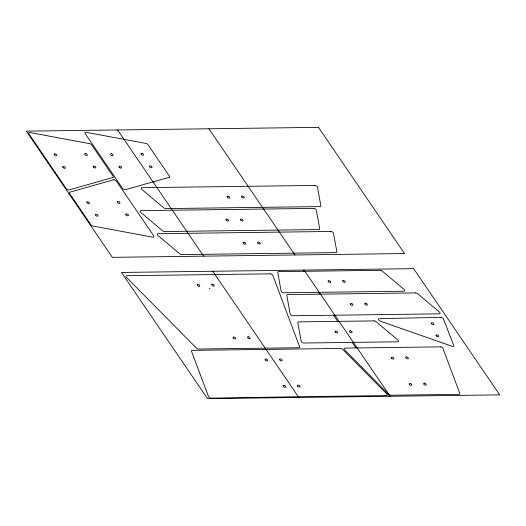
<?xml version="1.0" encoding="UTF-8"?>
<svg xmlns="http://www.w3.org/2000/svg" width="526" height="526" viewBox="0 0 526 526"><rect width="100%" height="100%" fill="white"/><g stroke="black" fill="none" stroke-linecap="round" stroke-linejoin="round"><path stroke-width="0.79" d="M209.512 288.787L209.913 288.077M208.907 128.778L294.961 254.972M304.081 270.081L390.134 396.275M388.07 393.954L389.654 396.282M303.272 270.094L303.989 271.146M318.486 292.522L319.433 293.916M352.315 342.643L355.655 347.541M333.576 315.409L337.409 321.024M117.607 129.961L203.654 256.155M212.774 271.265L298.827 397.459M436.12 335.621L436.067 335.437A1.453 0.782 29.4 0 1 436.928 334.878L437.264 334.95A1.453 0.782 29.4 0 1 438.625 336.009L438.704 336.259A1.453 0.782 29.4 0 1 437.842 336.818L437.507 336.745A1.453 0.782 29.4 0 1 436.139 335.687M95.364 214.726L95.384 214.878A1.94 1.039 29.4 0 0 95.535 215.213L95.66 215.384A1.94 1.039 29.4 0 0 96.008 215.706L96.212 215.844A1.94 1.039 29.4 0 0 96.666 216.061L96.889 216.133A1.94 1.039 29.4 0 0 97.323 216.199L97.507 216.186A1.94 1.039 29.4 0 0 97.81 216.068L97.908 215.976A1.94 1.039 29.4 0 0 97.994 215.713L97.974 215.561A1.94 1.039 29.4 0 0 97.823 215.226L97.698 215.055A1.94 1.039 29.4 0 0 97.349 214.733L97.146 214.595A1.94 1.039 29.4 0 0 96.692 214.371L96.468 214.299A1.94 1.039 29.4 0 0 96.034 214.24L95.85 214.253A1.94 1.039 29.4 0 0 95.548 214.371L95.449 214.463A1.94 1.039 29.4 0 0 95.364 214.726M125.819 214.358L125.832 214.509A1.94 1.039 29.4 0 0 125.99 214.845L126.115 215.016A1.94 1.039 29.4 0 0 126.464 215.338L126.667 215.476A1.94 1.039 29.4 0 0 127.121 215.699L127.345 215.765A1.94 1.039 29.4 0 0 127.779 215.831L127.963 215.818A1.94 1.039 29.4 0 0 128.265 215.699L128.364 215.607A1.94 1.039 29.4 0 0 128.449 215.344L128.429 215.193A1.94 1.039 29.4 0 0 128.278 214.858L128.153 214.687A1.94 1.039 29.4 0 0 127.805 214.365L127.601 214.227A1.94 1.039 29.4 0 0 127.147 214.003L126.924 213.931A1.94 1.039 29.4 0 0 126.49 213.872L126.299 213.885A1.94 1.039 29.4 0 0 126.003 214.003L125.905 214.095A1.94 1.039 29.4 0 0 125.819 214.358M86.882 202.043L86.869 202.109A1.94 1.039 29.4 0 0 86.869 202.411L86.935 202.576A1.94 1.039 29.4 0 0 87.165 202.918L87.329 203.075A1.94 1.039 29.4 0 0 87.73 203.371L87.947 203.49A1.94 1.039 29.4 0 0 88.407 203.654L88.624 203.694A1.94 1.039 29.4 0 0 89.019 203.694L89.177 203.647A1.94 1.039 29.4 0 0 89.407 203.47L89.459 203.352A1.94 1.039 29.4 0 0 89.459 203.049L89.394 202.885A1.94 1.039 29.4 0 0 89.164 202.543L88.999 202.385A1.94 1.039 29.4 0 0 88.598 202.089L88.381 201.971A1.94 1.039 29.4 0 0 87.921 201.806L87.704 201.767A1.94 1.039 29.4 0 0 87.309 201.767L87.152 201.813A1.94 1.039 29.4 0 0 86.921 201.991L86.882 202.043M117.337 201.675L117.324 201.741A1.94 1.039 29.4 0 0 117.324 202.043L117.383 202.208A1.94 1.039 29.4 0 0 117.62 202.549L117.778 202.707A1.94 1.039 29.4 0 0 118.179 203.003L118.396 203.121A1.94 1.039 29.4 0 0 118.856 203.286L119.073 203.332A1.94 1.039 29.4 0 0 119.474 203.325L119.632 203.279A1.94 1.039 29.4 0 0 119.856 203.102L119.915 202.983A1.94 1.039 29.4 0 0 119.908 202.681L119.849 202.523A1.94 1.039 29.4 0 0 119.612 202.175L119.455 202.017A1.94 1.039 29.4 0 0 119.054 201.721L118.837 201.603A1.94 1.039 29.4 0 0 118.376 201.438L118.159 201.399A1.94 1.039 29.4 0 0 117.765 201.405L117.607 201.445A1.94 1.039 29.4 0 0 117.377 201.622L117.337 201.675M112.82 177.532L69.07 189.912A1.94 1.039 29.4 0 1 66.296 188.67L28.91 133.841A1.94 1.039 29.4 0 1 29.949 132.545L89.729 143.664A1.94 1.039 29.4 0 1 91.728 144.92L113.09 176.243A1.94 1.039 29.4 0 1 112.82 177.532M113.583 179.793L69.833 192.174A1.94 1.039 29.4 0 0 69.563 193.463L90.926 224.793A1.94 1.039 29.4 0 0 92.924 226.048L152.698 237.16A1.94 1.039 29.4 0 0 153.743 235.865L116.358 181.043A1.94 1.039 29.4 0 0 113.583 179.793M169.096 177.308L125.339 189.695A1.94 1.039 29.4 0 1 122.565 188.446L85.186 133.624A1.94 1.039 29.4 0 1 86.225 132.328L145.998 143.44A1.94 1.039 29.4 0 1 148.003 144.696L169.365 176.026A1.94 1.039 29.4 0 1 169.096 177.308M440.808 317.336L379.305 318.684A1.94 1.039 29.4 0 0 378.523 319.696A1.94 1.039 29.4 0 0 380.265 321.156L452.084 346.272A1.94 1.039 29.4 0 0 453.728 345.411L443.418 318.953A1.94 1.039 29.4 0 0 440.808 317.336M298.334 396.735L211.156 398.149A3.741 2.005 29.4 0 1 209.427 397.386A1.94 1.039 29.4 0 1 208.395 396.256L191.549 351.368A1.94 1.039 29.4 0 1 192.352 350.369L340.618 348.449A1.94 1.039 29.4 0 1 342.761 349.409L386.794 393.928A1.94 1.039 29.4 0 1 386.446 395.598L298.334 396.735M318.48 127.358L26.3 131.145L112.354 257.339L404.527 253.552L318.48 127.358M314.857 185.441L142.132 187.683A1.94 1.039 29.4 0 0 141.987 189.538L163.744 207.823A1.94 1.039 29.4 0 0 165.683 208.598L319.992 206.593A1.94 1.039 29.4 0 0 320.847 205.784L317.507 187.263A1.94 1.039 29.4 0 0 314.857 185.441M313.693 208.401L140.968 210.637A1.94 1.039 29.4 0 0 140.823 212.491L162.58 230.776A1.94 1.039 29.4 0 0 164.52 231.552L318.828 229.553A1.94 1.039 29.4 0 0 319.683 228.738L316.343 210.216A1.94 1.039 29.4 0 0 313.693 208.401M330.867 231.453L158.142 233.689A1.94 1.039 29.4 0 0 157.997 235.543L179.754 253.828A1.94 1.039 29.4 0 0 181.687 254.604L336.002 252.605A1.94 1.039 29.4 0 0 336.857 251.79L333.517 233.268A1.94 1.039 29.4 0 0 330.867 231.453M413.646 268.661L121.473 272.448L207.52 398.642L499.7 394.855L413.646 268.661M380.324 270.318L278.602 271.633A1.94 1.039 29.4 0 0 277.748 272.448L281.094 290.97A1.94 1.039 29.4 0 0 283.738 292.785L403.869 291.226A1.94 1.039 29.4 0 0 404.014 289.379L382.264 271.094A1.94 1.039 29.4 0 0 380.324 270.318M270.272 273.836L126.805 275.696A1.94 1.039 29.4 0 0 126.457 277.36L196.395 348.067A1.94 1.039 29.4 0 0 198.539 349.027L298.801 347.732A1.94 1.039 29.4 0 0 299.603 346.733L272.863 275.466A1.94 1.039 29.4 0 0 270.272 273.836M415.685 292.929L287.669 294.593A1.94 1.039 29.4 0 0 286.815 295.402L290.155 313.923A1.94 1.039 29.4 0 0 292.804 315.745L439.23 313.844A1.94 1.039 29.4 0 0 439.374 311.99L417.624 293.705A1.94 1.039 29.4 0 0 415.685 292.929M374.098 320.893L298.669 321.873A1.94 1.039 29.4 0 0 297.815 322.681L301.161 341.203A1.94 1.039 29.4 0 0 303.811 343.024L397.643 341.808A1.94 1.039 29.4 0 0 397.787 339.954L376.037 321.669A1.94 1.039 29.4 0 0 374.098 320.893M440.354 346.858L344.885 348.094A1.94 1.039 29.4 0 0 344.537 349.764L389.214 394.927A0.927 0.5 29.4 0 0 389.759 395.25L458.981 394.355A1.94 1.039 29.4 0 0 459.783 393.356L442.951 348.488A1.94 1.039 29.4 0 0 440.354 346.858M141.81 153.296L141.501 153.283A1.453 0.782 29.4 0 0 140.994 154.092L141.152 154.348A1.453 0.782 29.4 0 0 142.684 155.236L142.993 155.249A1.453 0.782 29.4 0 0 143.499 154.447L143.342 154.19A1.453 0.782 29.4 0 0 141.81 153.296M111.354 153.664L111.045 153.651A1.453 0.782 29.4 0 0 110.545 154.46L110.697 154.716A1.453 0.782 29.4 0 0 112.229 155.604L112.538 155.617A1.453 0.782 29.4 0 0 113.044 154.815L112.886 154.559A1.453 0.782 29.4 0 0 111.354 153.664M85.534 153.52L85.225 153.507A1.453 0.782 29.4 0 0 84.725 154.315L84.877 154.572A1.453 0.782 29.4 0 0 86.409 155.459L86.718 155.472A1.453 0.782 29.4 0 0 87.224 154.67L87.066 154.407A1.453 0.782 29.4 0 0 85.534 153.52M54.849 153.881L54.776 153.875A1.453 0.782 29.4 0 0 54.27 154.683L54.428 154.94A1.453 0.782 29.4 0 0 55.96 155.827L56.269 155.841A1.453 0.782 29.4 0 0 56.769 155.032L56.617 154.775A1.453 0.782 29.4 0 0 55.085 153.888L54.849 153.881M228.001 196.205L227.692 196.191A1.453 0.782 29.4 0 0 227.186 197L227.344 197.257A1.453 0.782 29.4 0 0 228.876 198.144L229.185 198.157A1.453 0.782 29.4 0 0 229.684 197.349L229.533 197.092A1.453 0.782 29.4 0 0 228.001 196.205M226.837 219.158L226.528 219.145A1.453 0.782 29.4 0 0 226.022 219.953L226.18 220.21A1.453 0.782 29.4 0 0 227.712 221.098L228.021 221.111A1.453 0.782 29.4 0 0 228.521 220.309L228.369 220.052A1.453 0.782 29.4 0 0 226.837 219.158M244.011 242.21L243.702 242.197A1.453 0.782 29.4 0 0 243.196 243.005L243.354 243.262A1.453 0.782 29.4 0 0 244.886 244.149L245.195 244.163A1.453 0.782 29.4 0 0 245.695 243.354L245.543 243.097A1.453 0.782 29.4 0 0 244.011 242.21M343.425 280.43L343.116 280.417A1.453 0.782 29.4 0 0 342.617 281.219L342.768 281.476A1.453 0.782 29.4 0 0 344.3 282.37L344.609 282.383A1.453 0.782 29.4 0 0 345.115 281.574L344.957 281.318A1.453 0.782 29.4 0 0 343.425 280.43M212.497 284.218L212.188 284.204A1.453 0.782 29.4 0 0 211.689 285.013L211.84 285.27A1.453 0.782 29.4 0 0 213.372 286.157L213.681 286.17A1.453 0.782 29.4 0 0 214.187 285.368L214.029 285.105A1.453 0.782 29.4 0 0 212.497 284.218M365.642 303.213L365.333 303.2A1.453 0.782 29.4 0 0 364.827 304.008L364.985 304.265A1.453 0.782 29.4 0 0 366.517 305.152L366.826 305.165A1.453 0.782 29.4 0 0 367.326 304.357L367.174 304.1A1.453 0.782 29.4 0 0 365.642 303.213M350.349 330.834L350.04 330.821A1.453 0.782 29.4 0 0 349.534 331.63L349.691 331.886A1.453 0.782 29.4 0 0 351.223 332.774L351.532 332.787A1.453 0.782 29.4 0 0 352.039 331.985L351.881 331.728A1.453 0.782 29.4 0 0 350.349 330.834M248.357 336.798L248.048 336.785A1.453 0.782 29.4 0 0 247.542 337.593L247.7 337.85A1.453 0.782 29.4 0 0 249.232 338.737L249.541 338.751A1.453 0.782 29.4 0 0 250.041 337.948L249.889 337.692A1.453 0.782 29.4 0 0 248.357 336.798M406.585 356.93L406.276 356.917A1.453 0.782 29.4 0 0 405.77 357.719L405.927 357.976A1.453 0.782 29.4 0 0 407.459 358.87L407.768 358.883A1.453 0.782 29.4 0 0 408.268 358.075L408.156 357.884A1.453 0.782 29.4 0 0 406.585 356.93M265.952 359.048L265.643 359.034A1.453 0.782 29.4 0 0 265.137 359.843L265.295 360.1A1.453 0.782 29.4 0 0 266.827 360.987L267.136 361A1.453 0.782 29.4 0 0 267.635 360.198L267.484 359.942A1.453 0.782 29.4 0 0 265.952 359.048M424.508 383.217L424.199 383.204A1.453 0.782 29.4 0 0 423.7 384.013L423.857 384.269A1.453 0.782 29.4 0 0 425.389 385.157L425.692 385.17A1.453 0.782 29.4 0 0 426.198 384.368L426.04 384.112A1.453 0.782 29.4 0 0 424.508 383.217M283.876 385.341L283.567 385.328A1.453 0.782 29.4 0 0 283.067 386.13L283.218 386.393A1.453 0.782 29.4 0 0 284.75 387.281L285.059 387.294A1.453 0.782 29.4 0 0 285.565 386.485L285.408 386.229A1.453 0.782 29.4 0 0 283.876 385.341M431.517 323.72A1.453 0.782 29.4 0 0 433.812 324.529A1.453 0.782 29.4 0 0 432.615 322.819A1.453 0.782 29.4 0 0 431.517 323.72M328.263 281.601A1.453 0.782 29.4 0 0 330.558 282.429A1.453 0.782 29.4 0 0 329.394 280.726A1.453 0.782 29.4 0 0 328.263 281.601M391.423 358.101A1.453 0.782 29.4 0 0 393.718 358.936A1.453 0.782 29.4 0 0 392.554 357.226A1.453 0.782 29.4 0 0 391.423 358.101M409.353 384.394A1.453 0.782 29.4 0 0 411.648 385.223A1.453 0.782 29.4 0 0 410.477 383.513A1.453 0.782 29.4 0 0 409.353 384.394M335.187 332.005A1.453 0.782 29.4 0 0 337.482 332.84A1.453 0.782 29.4 0 0 336.318 331.13A1.453 0.782 29.4 0 0 335.187 332.005M197.342 285.388A1.453 0.782 29.4 0 0 199.637 286.223A1.453 0.782 29.4 0 0 198.466 284.513A1.453 0.782 29.4 0 0 197.342 285.388M233.196 337.968A1.453 0.782 29.4 0 0 235.49 338.803A1.453 0.782 29.4 0 0 234.326 337.094A1.453 0.782 29.4 0 0 233.196 337.968M240.586 219.953A1.453 0.782 29.4 0 0 242.88 220.788A1.453 0.782 29.4 0 0 241.717 219.079A1.453 0.782 29.4 0 0 240.586 219.953M241.75 197A1.453 0.782 29.4 0 0 244.044 197.835A1.453 0.782 29.4 0 0 242.88 196.126A1.453 0.782 29.4 0 0 241.75 197M297.631 386.137A1.453 0.782 29.4 0 0 299.925 386.972A1.453 0.782 29.4 0 0 298.761 385.262A1.453 0.782 29.4 0 0 297.631 386.137M257.76 243.005A1.453 0.782 29.4 0 0 260.054 243.84A1.453 0.782 29.4 0 0 258.891 242.131A1.453 0.782 29.4 0 0 257.76 243.005M62.896 167.36A1.453 0.782 29.4 0 0 65.191 168.195A1.453 0.782 29.4 0 0 64.021 166.486A1.453 0.782 29.4 0 0 62.896 167.36M93.345 166.992A1.453 0.782 29.4 0 0 95.64 167.827A1.453 0.782 29.4 0 0 94.476 166.117A1.453 0.782 29.4 0 0 93.345 166.992M149.621 166.768A1.453 0.782 29.4 0 0 151.915 167.603A1.453 0.782 29.4 0 0 150.752 165.894A1.453 0.782 29.4 0 0 149.621 166.768M119.165 167.136A1.453 0.782 29.4 0 0 121.46 167.972A1.453 0.782 29.4 0 0 120.296 166.262A1.453 0.782 29.4 0 0 119.165 167.136M279.7 359.85A1.453 0.782 29.4 0 0 281.995 360.678A1.453 0.782 29.4 0 0 280.831 358.969A1.453 0.782 29.4 0 0 279.7 359.85M350.48 304.383A1.453 0.782 29.4 0 0 352.775 305.218A1.453 0.782 29.4 0 0 351.611 303.509A1.453 0.782 29.4 0 0 350.48 304.383"/></g></svg>
